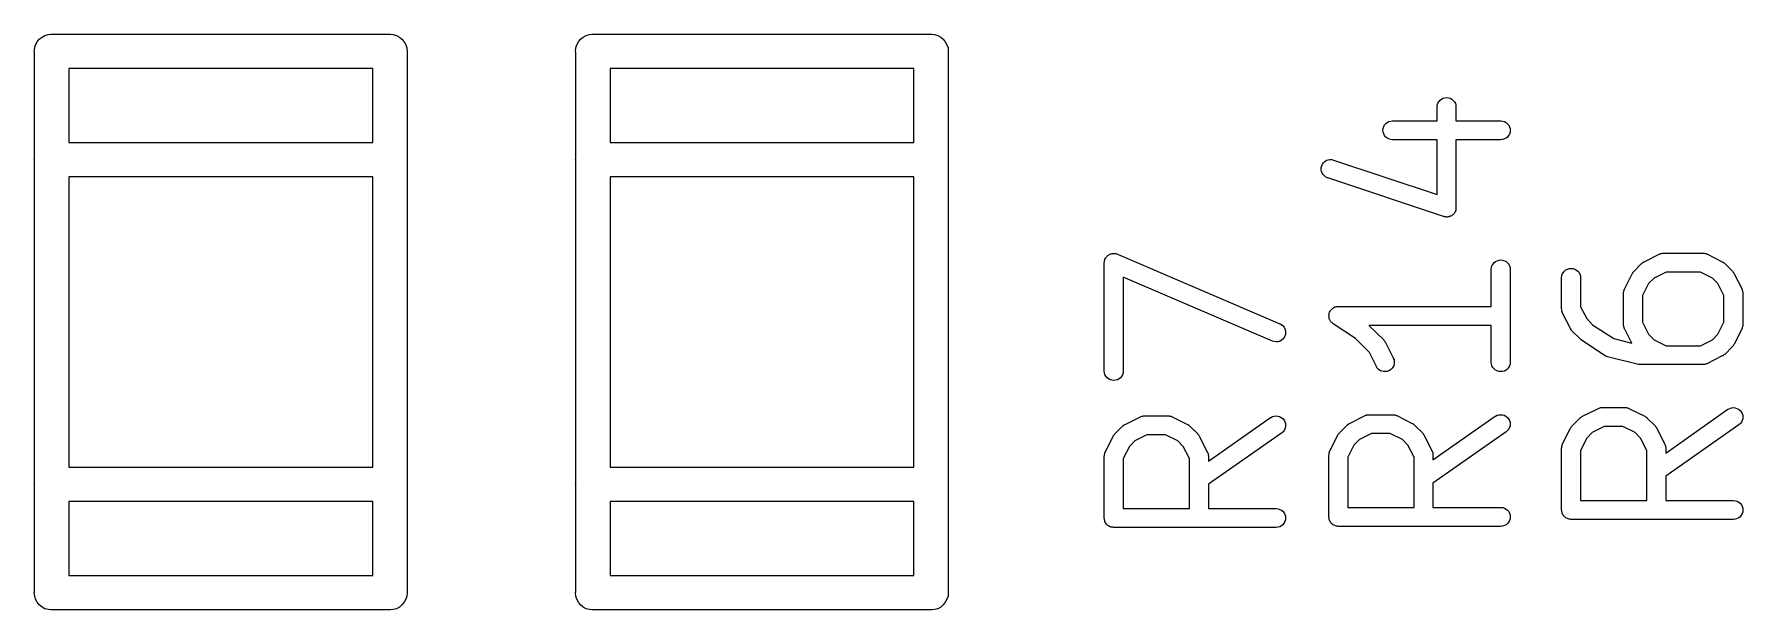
# Model space of a CAD drawing. Extents: x 122.2 to 176.2, y -122.3 to -87.7.
# Drawn here: x 168.88 to 175.2, y -112.69 to -110.56 of the extents above; entities that cross this region are included whole.
import ezdxf

# ---------------------------------------------------------------- set-up
doc = ezdxf.new("R2010")
doc.units = 0
doc.layers.add('BLACK', color=7, linetype='CONTINUOUS')

msp = doc.modelspace()

# ---------------------------------------------------------------- linework, layer by layer
at = {"layer": 'BLACK', "linetype": 'CONTINUOUS'}
for p, q in [((168.882, -110.629), (168.884, -110.616)), ((168.884, -110.616), (168.887, -110.604)), ((168.887, -110.604), (168.893, -110.593)), ((168.893, -110.593), (168.901, -110.583)), ((168.901, -110.583), (168.911, -110.576)), ((168.911, -110.576), (168.922, -110.57)), ((168.922, -110.57), (168.934, -110.566)), ((168.934, -110.566), (168.943, -110.565)), ((168.943, -110.565), (168.946, -110.565)), ((168.946, -110.565), (168.949, -110.565)), ((168.949, -110.565), (170.193, -110.565)), ((170.193, -110.565), (170.196, -110.565)), ((170.196, -110.565), (170.199, -110.565)), ((170.199, -110.565), (170.209, -110.566)), ((170.209, -110.566), (170.221, -110.57)), ((170.221, -110.57), (170.232, -110.576)), ((170.232, -110.576), (170.241, -110.583)), ((170.241, -110.583), (170.249, -110.593)), ((170.249, -110.593), (170.255, -110.604)), ((170.255, -110.604), (170.259, -110.616)), ((170.259, -110.616), (170.26, -110.629)), ((170.882, -110.629), (170.884, -110.616)), ((170.884, -110.616), (170.887, -110.604)), ((170.887, -110.604), (170.893, -110.593)), ((170.893, -110.593), (170.901, -110.583)), ((170.901, -110.583), (170.911, -110.576)), ((170.911, -110.576), (170.922, -110.57)), ((170.922, -110.57), (170.934, -110.566)), ((170.934, -110.566), (170.943, -110.565)), ((170.943, -110.565), (170.946, -110.565)), ((170.946, -110.565), (170.949, -110.565)), ((170.949, -110.565), (172.193, -110.565)), ((172.193, -110.565), (172.196, -110.565)), ((172.196, -110.565), (172.199, -110.565)), ((172.199, -110.565), (172.209, -110.566)), ((172.209, -110.566), (172.221, -110.57)), ((172.221, -110.57), (172.232, -110.576)), ((172.232, -110.576), (172.241, -110.583)), ((172.241, -110.583), (172.249, -110.593)), ((172.249, -110.593), (172.255, -110.604)), ((172.255, -110.604), (172.259, -110.616)), ((172.259, -110.616), (172.26, -110.629)), ((168.883, -110.632), (168.882, -110.629)), ((168.883, -111.025), (168.883, -110.632)), ((170.26, -110.629), (170.26, -110.632)), ((170.26, -110.632), (170.26, -111.025)), ((170.883, -110.632), (170.882, -110.629)), ((170.883, -111.025), (170.883, -110.632)), ((172.26, -110.629), (172.26, -110.632)), ((172.26, -110.632), (172.26, -111.025)), ((169.01, -110.692), (169.01, -110.965)), ((170.133, -110.692), (169.01, -110.692)), ((170.133, -110.965), (170.133, -110.692)), ((171.01, -110.692), (171.01, -110.965)), ((172.133, -110.692), (171.01, -110.692)), ((172.133, -110.965), (172.133, -110.692)), ((174.073, -110.815), (174.077, -110.809)), ((174.077, -110.809), (174.082, -110.805)), ((174.082, -110.805), (174.088, -110.802)), ((174.088, -110.802), (174.095, -110.8)), ((174.095, -110.8), (174.102, -110.799)), ((174.102, -110.799), (174.108, -110.8)), ((174.108, -110.8), (174.115, -110.802)), ((174.115, -110.802), (174.121, -110.805)), ((174.121, -110.805), (174.126, -110.81)), ((174.126, -110.81), (174.131, -110.815)), ((174.066, -110.834), (174.067, -110.827)), ((174.066, -110.885), (174.066, -110.834)), ((174.066, -110.834), (174.066, -110.834)), ((174.067, -110.827), (174.069, -110.82)), ((174.069, -110.82), (174.073, -110.815)), ((174.131, -110.815), (174.134, -110.821)), ((174.134, -110.821), (174.136, -110.827)), ((174.136, -110.827), (174.136, -110.834)), ((174.136, -110.834), (174.136, -110.885)), ((173.866, -110.92), (173.867, -110.913)), ((173.867, -110.927), (173.866, -110.92)), ((173.867, -110.913), (173.869, -110.906)), ((173.869, -110.933), (173.867, -110.927)), ((173.869, -110.906), (173.872, -110.9)), ((173.872, -110.939), (173.869, -110.933)), ((173.872, -110.9), (173.877, -110.895)), ((173.877, -110.895), (173.882, -110.891)), ((173.882, -110.891), (173.888, -110.888)), ((173.888, -110.888), (173.895, -110.886)), ((173.895, -110.886), (173.901, -110.885)), ((173.901, -110.885), (174.066, -110.885)), ((174.136, -110.885), (174.301, -110.885)), ((174.301, -110.885), (174.302, -110.885)), ((174.302, -110.885), (174.309, -110.886)), ((174.309, -110.886), (174.315, -110.888)), ((174.315, -110.888), (174.321, -110.891)), ((174.321, -110.891), (174.326, -110.896)), ((174.326, -110.896), (174.331, -110.901)), ((174.334, -110.934), (174.33, -110.94)), ((174.331, -110.901), (174.334, -110.907)), ((174.334, -110.907), (174.336, -110.913)), ((174.336, -110.927), (174.334, -110.934)), ((174.336, -110.913), (174.336, -110.92)), ((174.336, -110.92), (174.336, -110.927)), ((169.01, -110.965), (170.133, -110.965)), ((171.01, -110.965), (172.133, -110.965)), ((173.876, -110.944), (173.872, -110.939)), ((173.882, -110.949), (173.876, -110.944)), ((173.888, -110.952), (173.882, -110.949)), ((173.894, -110.954), (173.888, -110.952)), ((173.901, -110.955), (173.894, -110.954)), ((174.066, -110.955), (173.901, -110.955)), ((173.901, -110.955), (173.901, -110.955)), ((174.066, -111.157), (174.066, -110.955)), ((174.301, -110.955), (174.136, -110.955)), ((174.136, -110.955), (174.136, -111.206)), ((174.308, -110.954), (174.301, -110.955)), ((174.315, -110.952), (174.308, -110.954)), ((174.321, -110.949), (174.315, -110.952)), ((174.326, -110.945), (174.321, -110.949)), ((174.33, -110.94), (174.326, -110.945)), ((168.882, -111.029), (168.883, -111.025)), ((168.883, -111.032), (168.882, -111.029)), ((168.883, -112.225), (168.883, -111.032)), ((170.26, -111.025), (170.26, -111.029)), ((170.26, -111.029), (170.26, -111.032)), ((170.26, -111.032), (170.26, -112.225)), ((170.882, -111.029), (170.883, -111.025)), ((170.883, -111.032), (170.882, -111.029)), ((170.883, -112.225), (170.883, -111.032)), ((172.26, -111.025), (172.26, -111.029)), ((172.26, -111.029), (172.26, -111.032)), ((172.26, -111.032), (172.26, -112.225)), ((173.638, -111.058), (173.64, -111.052)), ((173.638, -111.065), (173.638, -111.058)), ((173.64, -111.052), (173.643, -111.045)), ((173.643, -111.045), (173.647, -111.04)), ((173.647, -111.04), (173.652, -111.035)), ((173.652, -111.035), (173.657, -111.031)), ((173.657, -111.031), (173.664, -111.029)), ((173.664, -111.029), (173.67, -111.028)), ((173.67, -111.028), (173.677, -111.028)), ((173.677, -111.028), (173.684, -111.03)), ((173.684, -111.03), (174.066, -111.157)), ((169.01, -111.092), (169.01, -112.165)), ((170.133, -111.092), (169.01, -111.092)), ((170.133, -112.165), (170.133, -111.092)), ((171.01, -111.092), (171.01, -112.165)), ((172.133, -111.092), (171.01, -111.092)), ((172.133, -112.165), (172.133, -111.092)), ((173.639, -111.072), (173.638, -111.065)), ((173.641, -111.078), (173.639, -111.072)), ((173.645, -111.084), (173.641, -111.078)), ((173.65, -111.089), (173.645, -111.084)), ((173.655, -111.093), (173.65, -111.089)), ((173.661, -111.096), (173.655, -111.093)), ((173.662, -111.096), (173.661, -111.096)), ((174.09, -111.239), (173.662, -111.096)), ((174.092, -111.239), (174.09, -111.239)), ((174.094, -111.24), (174.092, -111.239)), ((174.096, -111.24), (174.094, -111.24)), ((174.097, -111.24), (174.096, -111.24)), ((174.099, -111.24), (174.097, -111.24)), ((174.101, -111.241), (174.099, -111.24)), ((174.103, -111.241), (174.101, -111.241)), ((174.104, -111.241), (174.103, -111.241)), ((174.106, -111.24), (174.104, -111.241)), ((174.108, -111.24), (174.106, -111.24)), ((174.109, -111.24), (174.108, -111.24)), ((174.111, -111.239), (174.109, -111.24)), ((174.113, -111.239), (174.111, -111.239)), ((174.115, -111.238), (174.113, -111.239)), ((174.116, -111.238), (174.115, -111.238)), ((174.117, -111.237), (174.116, -111.238)), ((174.119, -111.236), (174.117, -111.237)), ((174.121, -111.235), (174.119, -111.236)), ((174.122, -111.234), (174.121, -111.235)), ((174.123, -111.233), (174.122, -111.234)), ((174.124, -111.232), (174.123, -111.233)), ((174.126, -111.231), (174.124, -111.232)), ((174.127, -111.23), (174.126, -111.231)), ((174.128, -111.229), (174.127, -111.23)), ((174.129, -111.227), (174.128, -111.229)), ((174.13, -111.225), (174.129, -111.227)), ((174.131, -111.224), (174.13, -111.225)), ((174.132, -111.223), (174.131, -111.224)), ((174.133, -111.221), (174.132, -111.223)), ((174.134, -111.22), (174.133, -111.221)), ((174.135, -111.217), (174.134, -111.218)), ((174.134, -111.218), (174.134, -111.22)), ((174.136, -111.213), (174.135, -111.215)), ((174.135, -111.215), (174.135, -111.217)), ((174.136, -111.206), (174.136, -111.206)), ((174.136, -111.206), (174.136, -111.208)), ((174.136, -111.208), (174.136, -111.21)), ((174.136, -111.21), (174.136, -111.212)), ((174.136, -111.212), (174.136, -111.213)), ((172.855, -111.379), (172.858, -111.378)), ((172.858, -111.378), (172.859, -111.377)), ((172.858, -111.378), (172.858, -111.378)), ((172.859, -111.377), (172.862, -111.377)), ((172.862, -111.377), (172.865, -111.376)), ((172.865, -111.376), (172.868, -111.375)), ((172.865, -111.376), (172.865, -111.376)), ((172.865, -111.376), (172.865, -111.376)), ((172.868, -111.375), (172.872, -111.375)), ((172.872, -111.375), (172.872, -111.375)), ((172.872, -111.375), (172.875, -111.375)), ((172.872, -111.375), (172.872, -111.375)), ((172.875, -111.375), (172.878, -111.376)), ((172.878, -111.376), (172.879, -111.376)), ((172.879, -111.376), (172.879, -111.376)), ((172.879, -111.376), (172.882, -111.377)), ((172.882, -111.377), (172.885, -111.378)), ((172.885, -111.378), (172.885, -111.378)), ((172.885, -111.378), (172.885, -111.378)), ((172.885, -111.378), (173.485, -111.635)), ((174.831, -111.406), (174.889, -111.377)), ((174.889, -111.377), (174.889, -111.377)), ((174.889, -111.377), (174.89, -111.377)), ((174.89, -111.377), (174.891, -111.376)), ((174.891, -111.376), (174.893, -111.376)), ((174.893, -111.376), (174.895, -111.375)), ((174.895, -111.375), (174.897, -111.375)), ((174.897, -111.375), (174.897, -111.374)), ((174.897, -111.374), (174.9, -111.374)), ((174.9, -111.374), (174.902, -111.374)), ((174.902, -111.374), (174.903, -111.374)), ((174.903, -111.374), (174.904, -111.374)), ((174.904, -111.374), (175.047, -111.374)), ((175.047, -111.374), (175.048, -111.374)), ((175.048, -111.374), (175.049, -111.374)), ((175.049, -111.374), (175.05, -111.374)), ((175.05, -111.374), (175.052, -111.374)), ((175.052, -111.374), (175.054, -111.374)), ((175.054, -111.374), (175.055, -111.375)), ((175.055, -111.375), (175.056, -111.375)), ((175.056, -111.375), (175.059, -111.376)), ((175.059, -111.376), (175.061, -111.376)), ((175.061, -111.376), (175.062, -111.377)), ((175.062, -111.377), (175.063, -111.377)), ((175.063, -111.377), (175.12, -111.406)), ((172.836, -111.409), (172.837, -111.406)), ((172.836, -111.41), (172.836, -111.409)), ((172.836, -111.409), (172.836, -111.409)), ((172.836, -111.81), (172.836, -111.41)), ((172.836, -111.41), (172.836, -111.41)), ((172.837, -111.402), (172.838, -111.399)), ((172.837, -111.403), (172.837, -111.402)), ((172.837, -111.406), (172.837, -111.403)), ((172.837, -111.403), (172.837, -111.403)), ((172.838, -111.399), (172.839, -111.396)), ((172.839, -111.396), (172.841, -111.393)), ((172.839, -111.396), (172.839, -111.396)), ((172.839, -111.396), (172.839, -111.396)), ((172.841, -111.393), (172.843, -111.39)), ((172.843, -111.39), (172.845, -111.388)), ((172.843, -111.39), (172.843, -111.39)), ((172.843, -111.39), (172.843, -111.39)), ((172.845, -111.388), (172.847, -111.385)), ((172.847, -111.385), (172.85, -111.383)), ((172.847, -111.385), (172.847, -111.385)), ((172.847, -111.385), (172.847, -111.385)), ((172.85, -111.383), (172.852, -111.381)), ((172.852, -111.381), (172.855, -111.379)), ((172.852, -111.381), (172.852, -111.381)), ((172.852, -111.381), (172.852, -111.381)), ((174.266, -111.434), (174.267, -111.427)), ((174.266, -111.571), (174.266, -111.434)), ((174.266, -111.434), (174.266, -111.434)), ((174.267, -111.427), (174.269, -111.42)), ((174.269, -111.42), (174.273, -111.415)), ((174.273, -111.415), (174.277, -111.409)), ((174.277, -111.409), (174.282, -111.405)), ((174.282, -111.405), (174.288, -111.402)), ((174.288, -111.402), (174.295, -111.4)), ((174.295, -111.4), (174.302, -111.399)), ((174.302, -111.399), (174.308, -111.4)), ((174.308, -111.4), (174.315, -111.402)), ((174.315, -111.402), (174.321, -111.405)), ((174.321, -111.405), (174.326, -111.41)), ((174.326, -111.41), (174.331, -111.415)), ((174.331, -111.415), (174.334, -111.421)), ((174.334, -111.421), (174.336, -111.427)), ((174.336, -111.427), (174.336, -111.434)), ((174.336, -111.434), (174.336, -111.777)), ((174.533, -111.446), (174.537, -111.441)), ((174.537, -111.441), (174.542, -111.436)), ((174.542, -111.436), (174.548, -111.433)), ((174.548, -111.433), (174.555, -111.431)), ((174.555, -111.431), (174.562, -111.431)), ((174.562, -111.431), (174.568, -111.431)), ((174.568, -111.431), (174.575, -111.433)), ((174.575, -111.433), (174.581, -111.437)), ((174.581, -111.437), (174.586, -111.441)), ((174.586, -111.441), (174.591, -111.446)), ((174.791, -111.444), (174.793, -111.442)), ((174.793, -111.442), (174.794, -111.441)), ((174.794, -111.441), (174.822, -111.412)), ((174.822, -111.412), (174.823, -111.412)), ((174.823, -111.412), (174.824, -111.411)), ((174.824, -111.411), (174.826, -111.409)), ((174.826, -111.409), (174.827, -111.409)), ((174.827, -111.409), (174.828, -111.408)), ((174.828, -111.408), (174.83, -111.407)), ((174.83, -111.407), (174.831, -111.406)), ((175.12, -111.406), (175.12, -111.406)), ((175.12, -111.406), (175.122, -111.407)), ((175.122, -111.407), (175.124, -111.408)), ((175.124, -111.408), (175.125, -111.409)), ((175.125, -111.409), (175.126, -111.41)), ((175.126, -111.41), (175.128, -111.411)), ((175.128, -111.411), (175.129, -111.412)), ((175.129, -111.412), (175.158, -111.441)), ((175.158, -111.441), (175.158, -111.441)), ((175.158, -111.441), (175.159, -111.443)), ((173.458, -111.699), (172.906, -111.463)), ((172.906, -111.463), (172.906, -111.81)), ((174.526, -111.465), (174.527, -111.458)), ((174.526, -111.466), (174.526, -111.465)), ((174.526, -111.58), (174.526, -111.466)), ((174.527, -111.458), (174.529, -111.452)), ((174.529, -111.452), (174.533, -111.446)), ((174.591, -111.446), (174.594, -111.452)), ((174.594, -111.452), (174.596, -111.459)), ((174.596, -111.459), (174.596, -111.466)), ((174.596, -111.466), (174.596, -111.572)), ((174.759, -111.507), (174.787, -111.45)), ((174.787, -111.45), (174.789, -111.448)), ((174.787, -111.45), (174.787, -111.45)), ((174.789, -111.446), (174.79, -111.445)), ((174.789, -111.448), (174.789, -111.446)), ((174.79, -111.445), (174.791, -111.444)), ((174.847, -111.486), (174.825, -111.531)), ((174.868, -111.466), (174.847, -111.486)), ((174.913, -111.444), (174.868, -111.466)), ((175.039, -111.444), (174.913, -111.444)), ((175.084, -111.466), (175.039, -111.444)), ((175.104, -111.486), (175.084, -111.466)), ((175.126, -111.531), (175.104, -111.486)), ((175.159, -111.443), (175.161, -111.444)), ((175.161, -111.444), (175.161, -111.446)), ((175.161, -111.446), (175.162, -111.447)), ((175.162, -111.447), (175.163, -111.448)), ((175.163, -111.448), (175.164, -111.45)), ((175.164, -111.45), (175.193, -111.507)), ((174.755, -111.518), (174.756, -111.516)), ((174.755, -111.52), (174.755, -111.518)), ((174.755, -111.521), (174.755, -111.52)), ((174.755, -111.522), (174.755, -111.521)), ((174.755, -111.523), (174.755, -111.522)), ((174.755, -111.637), (174.755, -111.523)), ((174.756, -111.514), (174.757, -111.511)), ((174.756, -111.515), (174.756, -111.514)), ((174.756, -111.516), (174.756, -111.515)), ((174.757, -111.511), (174.758, -111.509)), ((174.758, -111.508), (174.759, -111.507)), ((174.758, -111.509), (174.758, -111.508)), ((174.825, -111.531), (174.825, -111.629)), ((175.126, -111.629), (175.126, -111.531)), ((175.193, -111.507), (175.193, -111.508)), ((175.193, -111.508), (175.193, -111.509)), ((175.193, -111.509), (175.194, -111.51)), ((175.194, -111.51), (175.194, -111.512)), ((175.194, -111.512), (175.195, -111.514)), ((175.195, -111.514), (175.195, -111.515)), ((175.195, -111.515), (175.196, -111.516)), ((175.196, -111.516), (175.196, -111.518)), ((175.196, -111.518), (175.196, -111.521)), ((175.196, -111.521), (175.196, -111.522)), ((175.196, -111.522), (175.196, -111.523)), ((175.196, -111.523), (175.196, -111.637)), ((173.666, -111.605), (173.667, -111.602)), ((173.667, -111.608), (173.666, -111.605)), ((173.666, -111.605), (173.666, -111.605)), ((173.666, -111.605), (173.666, -111.605)), ((173.667, -111.599), (173.668, -111.595)), ((173.667, -111.602), (173.667, -111.599)), ((173.667, -111.599), (173.667, -111.599)), ((173.667, -111.599), (173.667, -111.599)), ((173.667, -111.612), (173.667, -111.608)), ((173.668, -111.615), (173.667, -111.612)), ((173.667, -111.612), (173.667, -111.612)), ((173.667, -111.612), (173.667, -111.612)), ((173.668, -111.595), (173.669, -111.592)), ((173.669, -111.619), (173.668, -111.615)), ((173.669, -111.592), (173.671, -111.589)), ((173.669, -111.592), (173.669, -111.592)), ((173.669, -111.592), (173.669, -111.592)), ((173.67, -111.621), (173.669, -111.619)), ((173.669, -111.619), (173.669, -111.619)), ((173.669, -111.619), (173.669, -111.619)), ((173.672, -111.625), (173.67, -111.621)), ((173.671, -111.589), (173.672, -111.586)), ((173.672, -111.586), (173.675, -111.583)), ((173.672, -111.586), (173.672, -111.586)), ((173.672, -111.586), (173.672, -111.586)), ((173.674, -111.628), (173.672, -111.625)), ((173.672, -111.625), (173.672, -111.625)), ((173.672, -111.625), (173.672, -111.625)), ((173.676, -111.63), (173.674, -111.628)), ((173.675, -111.583), (173.677, -111.581)), ((173.679, -111.632), (173.676, -111.63)), ((173.676, -111.63), (173.676, -111.63)), ((173.676, -111.63), (173.676, -111.63)), ((173.677, -111.581), (173.68, -111.579)), ((173.677, -111.581), (173.677, -111.581)), ((173.677, -111.581), (173.677, -111.581)), ((173.68, -111.579), (173.682, -111.577)), ((173.682, -111.577), (173.685, -111.575)), ((173.682, -111.577), (173.682, -111.577)), ((173.682, -111.577), (173.682, -111.577)), ((173.685, -111.575), (173.688, -111.573)), ((173.688, -111.573), (173.692, -111.572)), ((173.688, -111.573), (173.688, -111.573)), ((173.688, -111.573), (173.688, -111.573)), ((173.692, -111.572), (173.695, -111.571)), ((173.695, -111.571), (173.695, -111.571)), ((173.695, -111.571), (173.695, -111.571)), ((173.695, -111.571), (173.698, -111.571)), ((173.698, -111.571), (173.701, -111.571)), ((173.701, -111.571), (174.266, -111.571)), ((174.527, -111.581), (174.526, -111.58)), ((174.526, -111.582), (174.527, -111.581)), ((174.527, -111.584), (174.526, -111.582)), ((174.527, -111.587), (174.527, -111.584)), ((174.527, -111.588), (174.527, -111.587)), ((174.528, -111.589), (174.527, -111.588)), ((174.528, -111.591), (174.528, -111.589)), ((174.529, -111.593), (174.528, -111.591)), ((174.53, -111.594), (174.529, -111.593)), ((174.53, -111.595), (174.53, -111.594)), ((174.53, -111.596), (174.53, -111.595)), ((174.559, -111.653), (174.53, -111.596)), ((174.596, -111.572), (174.619, -111.616)), ((174.619, -111.616), (174.641, -111.639)), ((174.825, -111.629), (174.847, -111.674)), ((175.104, -111.674), (175.126, -111.629)), ((173.485, -111.635), (173.486, -111.635)), ((173.486, -111.635), (173.492, -111.639)), ((173.496, -111.692), (173.49, -111.697)), ((173.492, -111.639), (173.497, -111.643)), ((173.5, -111.687), (173.496, -111.692)), ((173.497, -111.643), (173.501, -111.648)), ((173.504, -111.681), (173.5, -111.687)), ((173.501, -111.648), (173.504, -111.654)), ((173.504, -111.654), (173.506, -111.661)), ((173.506, -111.675), (173.504, -111.681)), ((173.506, -111.661), (173.506, -111.668)), ((173.506, -111.668), (173.506, -111.675)), ((173.682, -111.635), (173.679, -111.632)), ((173.765, -111.69), (173.682, -111.635)), ((173.682, -111.635), (173.682, -111.635)), ((173.816, -111.741), (173.765, -111.69)), ((174.266, -111.641), (173.814, -111.641)), ((173.814, -111.641), (173.869, -111.695)), ((174.266, -111.777), (174.266, -111.641)), ((174.56, -111.654), (174.559, -111.653)), ((174.561, -111.656), (174.56, -111.654)), ((174.562, -111.657), (174.561, -111.656)), ((174.562, -111.659), (174.562, -111.657)), ((174.564, -111.66), (174.562, -111.659)), ((174.565, -111.662), (174.564, -111.66)), ((174.594, -111.69), (174.565, -111.662)), ((174.565, -111.662), (174.565, -111.662)), ((174.596, -111.692), (174.594, -111.69)), ((174.599, -111.695), (174.596, -111.692)), ((174.641, -111.639), (174.719, -111.69)), ((174.719, -111.69), (174.786, -111.707)), ((174.755, -111.638), (174.755, -111.637)), ((174.755, -111.639), (174.755, -111.638)), ((174.755, -111.642), (174.755, -111.639)), ((174.756, -111.644), (174.755, -111.642)), ((174.756, -111.645), (174.756, -111.644)), ((174.756, -111.646), (174.756, -111.645)), ((174.757, -111.648), (174.756, -111.646)), ((174.758, -111.65), (174.757, -111.648)), ((174.758, -111.651), (174.758, -111.65)), ((174.758, -111.652), (174.758, -111.651)), ((174.759, -111.653), (174.758, -111.652)), ((174.786, -111.707), (174.759, -111.653)), ((174.847, -111.674), (174.868, -111.694)), ((174.868, -111.694), (174.913, -111.716)), ((175.039, -111.716), (175.084, -111.694)), ((175.084, -111.694), (175.104, -111.674)), ((175.193, -111.653), (175.164, -111.71)), ((175.194, -111.651), (175.193, -111.652)), ((175.193, -111.652), (175.193, -111.653)), ((175.195, -111.646), (175.194, -111.649)), ((175.194, -111.649), (175.194, -111.651)), ((175.196, -111.644), (175.195, -111.645)), ((175.195, -111.645), (175.195, -111.646)), ((175.196, -111.637), (175.196, -111.638)), ((175.196, -111.638), (175.196, -111.639)), ((175.196, -111.639), (175.196, -111.64)), ((175.196, -111.64), (175.196, -111.642)), ((175.196, -111.642), (175.196, -111.644)), ((173.464, -111.701), (173.458, -111.699)), ((173.471, -111.702), (173.464, -111.701)), ((173.478, -111.702), (173.471, -111.702)), ((173.484, -111.7), (173.478, -111.702)), ((173.49, -111.697), (173.484, -111.7)), ((173.842, -111.793), (173.816, -111.741)), ((173.869, -111.695), (173.869, -111.696)), ((173.869, -111.696), (173.871, -111.697)), ((173.871, -111.697), (173.872, -111.699)), ((173.872, -111.699), (173.873, -111.7)), ((173.873, -111.7), (173.874, -111.701)), ((173.874, -111.701), (173.875, -111.703)), ((173.875, -111.703), (173.876, -111.704)), ((173.876, -111.704), (173.904, -111.761)), ((174.685, -111.752), (174.599, -111.695)), ((174.599, -111.695), (174.599, -111.695)), ((174.687, -111.753), (174.685, -111.752)), ((174.689, -111.754), (174.687, -111.753)), ((174.69, -111.755), (174.689, -111.754)), ((174.691, -111.755), (174.69, -111.755)), ((174.693, -111.756), (174.691, -111.755)), ((174.695, -111.757), (174.693, -111.756)), ((174.696, -111.757), (174.695, -111.757)), ((174.81, -111.785), (174.696, -111.757)), ((174.913, -111.716), (175.039, -111.716)), ((175.12, -111.754), (175.063, -111.783)), ((175.122, -111.753), (175.12, -111.754)), ((175.123, -111.752), (175.122, -111.753)), ((175.124, -111.751), (175.123, -111.752)), ((175.126, -111.751), (175.124, -111.751)), ((175.127, -111.749), (175.126, -111.751)), ((175.129, -111.748), (175.127, -111.749)), ((175.158, -111.719), (175.129, -111.748)), ((175.129, -111.748), (175.129, -111.748)), ((175.159, -111.718), (175.158, -111.719)), ((175.16, -111.716), (175.159, -111.718)), ((175.161, -111.715), (175.16, -111.716)), ((175.162, -111.714), (175.161, -111.715)), ((175.163, -111.712), (175.162, -111.714)), ((175.164, -111.71), (175.163, -111.712)), ((175.164, -111.71), (175.164, -111.71)), ((172.837, -111.817), (172.836, -111.81)), ((172.839, -111.823), (172.837, -111.817)), ((172.906, -111.817), (172.904, -111.824)), ((172.906, -111.81), (172.906, -111.81)), ((172.906, -111.81), (172.906, -111.817)), ((173.845, -111.799), (173.842, -111.793)), ((173.85, -111.804), (173.845, -111.799)), ((173.855, -111.808), (173.85, -111.804)), ((173.862, -111.81), (173.855, -111.808)), ((173.868, -111.812), (173.862, -111.81)), ((173.875, -111.812), (173.868, -111.812)), ((173.882, -111.811), (173.875, -111.812)), ((173.888, -111.809), (173.882, -111.811)), ((173.894, -111.805), (173.888, -111.809)), ((173.899, -111.8), (173.894, -111.805)), ((173.903, -111.795), (173.899, -111.8)), ((173.906, -111.789), (173.903, -111.795)), ((173.904, -111.761), (173.904, -111.762)), ((173.904, -111.762), (173.907, -111.768)), ((173.908, -111.782), (173.906, -111.789)), ((173.907, -111.768), (173.908, -111.775)), ((173.908, -111.775), (173.908, -111.782)), ((174.267, -111.784), (174.266, -111.777)), ((174.269, -111.79), (174.267, -111.784)), ((174.272, -111.797), (174.269, -111.79)), ((174.277, -111.802), (174.272, -111.797)), ((174.282, -111.806), (174.277, -111.802)), ((174.288, -111.809), (174.282, -111.806)), ((174.294, -111.811), (174.288, -111.809)), ((174.301, -111.812), (174.294, -111.811)), ((174.308, -111.812), (174.301, -111.812)), ((174.315, -111.81), (174.308, -111.812)), ((174.321, -111.806), (174.315, -111.81)), ((174.326, -111.802), (174.321, -111.806)), ((174.33, -111.797), (174.326, -111.802)), ((174.334, -111.791), (174.33, -111.797)), ((174.336, -111.784), (174.334, -111.791)), ((174.336, -111.777), (174.336, -111.778)), ((174.336, -111.778), (174.336, -111.784)), ((174.811, -111.785), (174.81, -111.785)), ((174.811, -111.786), (174.811, -111.785)), ((174.814, -111.786), (174.811, -111.786)), ((174.817, -111.786), (174.814, -111.786)), ((174.818, -111.786), (174.817, -111.786)), ((174.817, -111.786), (174.817, -111.786)), ((174.819, -111.786), (174.818, -111.786)), ((175.047, -111.786), (174.819, -111.786)), ((175.048, -111.786), (175.047, -111.786)), ((175.049, -111.786), (175.048, -111.786)), ((175.052, -111.786), (175.049, -111.786)), ((175.054, -111.786), (175.052, -111.786)), ((175.055, -111.785), (175.054, -111.786)), ((175.056, -111.785), (175.055, -111.785)), ((175.058, -111.784), (175.056, -111.785)), ((175.06, -111.784), (175.058, -111.784)), ((175.061, -111.783), (175.06, -111.784)), ((175.062, -111.783), (175.061, -111.783)), ((175.063, -111.783), (175.062, -111.783)), ((172.842, -111.829), (172.839, -111.823)), ((172.847, -111.835), (172.842, -111.829)), ((172.852, -111.839), (172.847, -111.835)), ((172.858, -111.842), (172.852, -111.839)), ((172.864, -111.844), (172.858, -111.842)), ((172.871, -111.845), (172.864, -111.844)), ((172.878, -111.844), (172.871, -111.845)), ((172.885, -111.842), (172.878, -111.844)), ((172.891, -111.839), (172.885, -111.842)), ((172.896, -111.835), (172.891, -111.839)), ((172.9, -111.83), (172.896, -111.835)), ((172.904, -111.824), (172.9, -111.83)), ((174.662, -111.948), (174.665, -111.947)), ((174.665, -111.947), (174.667, -111.946)), ((174.667, -111.946), (174.668, -111.946)), ((174.668, -111.946), (174.669, -111.946)), ((174.669, -111.946), (174.671, -111.945)), ((174.671, -111.945), (174.674, -111.945)), ((174.674, -111.945), (174.675, -111.945)), ((174.675, -111.945), (174.676, -111.945)), ((174.676, -111.945), (174.761, -111.945)), ((174.761, -111.945), (174.762, -111.945)), ((174.762, -111.945), (174.763, -111.945)), ((174.763, -111.945), (174.764, -111.945)), ((174.764, -111.945), (174.766, -111.945)), ((174.766, -111.945), (174.769, -111.946)), ((174.769, -111.946), (174.77, -111.946)), ((174.77, -111.946), (174.771, -111.946)), ((174.771, -111.946), (174.773, -111.947)), ((174.773, -111.947), (174.775, -111.948)), ((175.148, -111.948), (175.154, -111.946)), ((175.154, -111.946), (175.161, -111.945)), ((175.161, -111.945), (175.168, -111.946)), ((175.168, -111.946), (175.174, -111.948)), ((172.907, -112.011), (172.908, -112.01)), ((172.908, -112.01), (172.91, -112.009)), ((172.91, -112.009), (172.911, -112.008)), ((172.911, -112.008), (172.913, -112.007)), ((172.913, -112.007), (172.97, -111.979)), ((172.97, -111.979), (172.971, -111.978)), ((172.971, -111.978), (172.971, -111.978)), ((172.971, -111.978), (172.972, -111.978)), ((172.972, -111.978), (172.975, -111.977)), ((172.975, -111.977), (172.977, -111.976)), ((172.977, -111.976), (172.978, -111.976)), ((172.978, -111.976), (172.979, -111.976)), ((172.979, -111.976), (172.981, -111.975)), ((172.981, -111.975), (172.984, -111.975)), ((172.984, -111.975), (172.985, -111.975)), ((172.985, -111.975), (172.986, -111.975)), ((172.986, -111.975), (173.071, -111.975)), ((173.071, -111.975), (173.072, -111.975)), ((173.072, -111.975), (173.073, -111.975)), ((173.073, -111.975), (173.074, -111.975)), ((173.074, -111.975), (173.076, -111.975)), ((173.076, -111.975), (173.079, -111.976)), ((173.079, -111.976), (173.08, -111.976)), ((173.08, -111.976), (173.081, -111.976)), ((173.081, -111.976), (173.083, -111.977)), ((173.083, -111.977), (173.085, -111.978)), ((173.085, -111.978), (173.086, -111.978)), ((173.086, -111.978), (173.087, -111.979)), ((173.087, -111.979), (173.144, -112.007)), ((173.144, -112.007), (173.145, -112.007)), ((173.145, -112.007), (173.146, -112.009)), ((173.146, -112.009), (173.148, -112.009)), ((173.148, -112.009), (173.149, -112.01)), ((173.149, -112.01), (173.15, -112.011)), ((173.221, -112.143), (173.451, -111.981)), ((173.451, -111.981), (173.452, -111.981)), ((173.452, -111.981), (173.458, -111.978)), ((173.458, -111.978), (173.464, -111.976)), ((173.464, -111.976), (173.471, -111.975)), ((173.471, -111.975), (173.478, -111.976)), ((173.478, -111.976), (173.484, -111.978)), ((173.484, -111.978), (173.49, -111.981)), ((173.49, -111.981), (173.496, -111.985)), ((173.496, -111.985), (173.5, -111.99)), ((173.5, -111.99), (173.504, -111.996)), ((173.504, -111.996), (173.506, -112.003)), ((173.506, -112.003), (173.506, -112.009)), ((173.506, -112.009), (173.506, -112.016)), ((173.705, -112.038), (173.734, -112.01)), ((173.734, -112.009), (173.736, -112.008)), ((173.734, -112.01), (173.734, -112.009)), ((173.736, -112.008), (173.737, -112.007)), ((173.737, -112.007), (173.738, -112.006)), ((173.738, -112.006), (173.74, -112.005)), ((173.74, -112.005), (173.741, -112.004)), ((173.741, -112.004), (173.743, -112.003)), ((173.743, -112.003), (173.8, -111.974)), ((173.8, -111.974), (173.801, -111.974)), ((173.801, -111.974), (173.802, -111.973)), ((173.801, -111.974), (173.801, -111.974)), ((173.802, -111.973), (173.805, -111.973)), ((173.805, -111.973), (173.807, -111.972)), ((173.807, -111.972), (173.808, -111.972)), ((173.808, -111.972), (173.809, -111.971)), ((173.809, -111.971), (173.811, -111.971)), ((173.811, -111.971), (173.814, -111.971)), ((173.814, -111.971), (173.815, -111.971)), ((173.815, -111.971), (173.816, -111.971)), ((173.816, -111.971), (173.901, -111.971)), ((173.901, -111.971), (173.902, -111.971)), ((173.902, -111.971), (173.903, -111.971)), ((173.903, -111.971), (173.904, -111.971)), ((173.904, -111.971), (173.906, -111.971)), ((173.906, -111.971), (173.909, -111.971)), ((173.909, -111.971), (173.91, -111.972)), ((173.91, -111.972), (173.911, -111.972)), ((173.911, -111.972), (173.913, -111.973)), ((173.913, -111.973), (173.915, -111.974)), ((173.915, -111.974), (173.916, -111.974)), ((173.916, -111.974), (173.917, -111.974)), ((173.917, -111.974), (173.974, -112.003)), ((173.974, -112.003), (173.975, -112.003)), ((173.975, -112.003), (173.976, -112.004)), ((173.976, -112.004), (173.978, -112.005)), ((173.978, -112.005), (173.979, -112.006)), ((173.979, -112.006), (173.98, -112.007)), ((173.98, -112.007), (173.982, -112.008)), ((173.982, -112.008), (173.983, -112.01)), ((173.983, -112.01), (174.012, -112.038)), ((174.051, -112.138), (174.281, -111.977)), ((174.281, -111.977), (174.282, -111.977)), ((174.282, -111.977), (174.288, -111.973)), ((174.288, -111.973), (174.294, -111.971)), ((174.294, -111.971), (174.301, -111.971)), ((174.301, -111.971), (174.308, -111.971)), ((174.308, -111.971), (174.314, -111.973)), ((174.314, -111.973), (174.32, -111.976)), ((174.32, -111.976), (174.326, -111.981)), ((174.326, -111.981), (174.33, -111.986)), ((174.33, -111.986), (174.334, -111.992)), ((174.334, -111.992), (174.336, -111.998)), ((174.336, -111.998), (174.336, -112.005)), ((174.336, -112.005), (174.336, -112.012)), ((174.565, -112.012), (174.594, -111.984)), ((174.594, -111.983), (174.596, -111.982)), ((174.594, -111.984), (174.594, -111.983)), ((174.596, -111.982), (174.597, -111.981)), ((174.597, -111.981), (174.598, -111.98)), ((174.598, -111.98), (174.6, -111.979)), ((174.6, -111.979), (174.601, -111.978)), ((174.601, -111.978), (174.603, -111.977)), ((174.603, -111.977), (174.66, -111.949)), ((174.66, -111.949), (174.661, -111.948)), ((174.661, -111.948), (174.661, -111.948)), ((174.661, -111.948), (174.662, -111.948)), ((174.775, -111.948), (174.776, -111.948)), ((174.776, -111.948), (174.777, -111.949)), ((174.777, -111.949), (174.834, -111.977)), ((174.834, -111.977), (174.835, -111.977)), ((174.835, -111.977), (174.836, -111.979)), ((174.836, -111.979), (174.838, -111.979)), ((174.838, -111.979), (174.839, -111.98)), ((174.839, -111.98), (174.84, -111.981)), ((174.84, -111.981), (174.842, -111.983)), ((174.842, -111.983), (174.843, -111.984)), ((174.843, -111.984), (174.872, -112.012)), ((174.911, -112.113), (175.141, -111.951)), ((175.181, -112.009), (174.911, -112.198)), ((175.141, -111.951), (175.142, -111.951)), ((175.142, -111.951), (175.148, -111.948)), ((175.174, -111.948), (175.18, -111.951)), ((175.18, -111.951), (175.186, -111.955)), ((175.187, -112.004), (175.181, -112.009)), ((175.186, -111.955), (175.19, -111.96)), ((175.191, -111.999), (175.187, -112.004)), ((175.19, -111.96), (175.194, -111.966)), ((175.194, -111.993), (175.191, -111.999)), ((175.194, -111.966), (175.196, -111.973)), ((175.196, -111.986), (175.194, -111.993)), ((175.196, -111.973), (175.196, -111.979)), ((175.196, -111.979), (175.196, -111.986)), ((172.84, -112.109), (172.869, -112.051)), ((172.869, -112.051), (172.87, -112.049)), ((172.869, -112.051), (172.869, -112.051)), ((172.87, -112.049), (172.871, -112.048)), ((172.871, -112.048), (172.872, -112.047)), ((172.872, -112.047), (172.873, -112.045)), ((172.873, -112.045), (172.874, -112.044)), ((172.874, -112.044), (172.875, -112.042)), ((172.875, -112.042), (172.904, -112.014)), ((172.904, -112.013), (172.906, -112.012)), ((172.904, -112.014), (172.904, -112.013)), ((172.906, -112.012), (172.907, -112.011)), ((172.949, -112.067), (172.929, -112.088)), ((172.994, -112.045), (172.949, -112.067)), ((173.063, -112.045), (172.994, -112.045)), ((173.108, -112.067), (173.063, -112.045)), ((173.128, -112.088), (173.108, -112.067)), ((173.15, -112.011), (173.152, -112.013)), ((173.152, -112.013), (173.153, -112.014)), ((173.153, -112.014), (173.182, -112.042)), ((173.182, -112.042), (173.182, -112.043)), ((173.182, -112.043), (173.183, -112.044)), ((173.183, -112.044), (173.185, -112.046)), ((173.185, -112.046), (173.186, -112.047)), ((173.186, -112.047), (173.186, -112.048)), ((173.186, -112.048), (173.187, -112.05)), ((173.187, -112.05), (173.188, -112.051)), ((173.188, -112.051), (173.217, -112.109)), ((173.491, -112.039), (173.221, -112.228)), ((173.497, -112.034), (173.491, -112.039)), ((173.501, -112.029), (173.497, -112.034)), ((173.504, -112.023), (173.501, -112.029)), ((173.506, -112.016), (173.504, -112.023)), ((173.67, -112.104), (173.699, -112.047)), ((173.699, -112.047), (173.7, -112.045)), ((173.699, -112.047), (173.699, -112.047)), ((173.7, -112.045), (173.701, -112.043)), ((173.701, -112.043), (173.702, -112.042)), ((173.702, -112.042), (173.703, -112.041)), ((173.703, -112.041), (173.704, -112.04)), ((173.704, -112.04), (173.705, -112.038)), ((173.779, -112.063), (173.759, -112.084)), ((173.824, -112.041), (173.779, -112.063)), ((173.893, -112.041), (173.824, -112.041)), ((173.938, -112.063), (173.893, -112.041)), ((173.958, -112.084), (173.938, -112.063)), ((174.012, -112.038), (174.012, -112.038)), ((174.012, -112.038), (174.013, -112.04)), ((174.013, -112.04), (174.015, -112.041)), ((174.015, -112.041), (174.016, -112.043)), ((174.016, -112.043), (174.016, -112.044)), ((174.016, -112.044), (174.017, -112.046)), ((174.017, -112.046), (174.018, -112.047)), ((174.018, -112.047), (174.047, -112.104)), ((174.321, -112.034), (174.051, -112.224)), ((174.327, -112.03), (174.321, -112.034)), ((174.331, -112.025), (174.327, -112.03)), ((174.334, -112.018), (174.331, -112.025)), ((174.336, -112.012), (174.334, -112.018)), ((174.53, -112.079), (174.559, -112.021)), ((174.559, -112.021), (174.56, -112.019)), ((174.559, -112.021), (174.559, -112.021)), ((174.56, -112.019), (174.561, -112.018)), ((174.561, -112.018), (174.562, -112.017)), ((174.562, -112.017), (174.563, -112.015)), ((174.563, -112.015), (174.564, -112.014)), ((174.564, -112.014), (174.565, -112.012)), ((174.619, -112.058), (174.596, -112.103)), ((174.639, -112.037), (174.619, -112.058)), ((174.684, -112.015), (174.639, -112.037)), ((174.753, -112.015), (174.684, -112.015)), ((174.798, -112.037), (174.753, -112.015)), ((174.818, -112.058), (174.798, -112.037)), ((174.841, -112.103), (174.818, -112.058)), ((174.872, -112.012), (174.872, -112.013)), ((174.872, -112.013), (174.873, -112.014)), ((174.873, -112.014), (174.875, -112.016)), ((174.875, -112.016), (174.876, -112.017)), ((174.876, -112.017), (174.876, -112.018)), ((174.876, -112.018), (174.877, -112.02)), ((174.877, -112.02), (174.878, -112.021)), ((174.878, -112.021), (174.907, -112.079)), ((172.836, -112.124), (172.837, -112.123)), ((172.836, -112.353), (172.836, -112.124)), ((172.836, -112.124), (172.836, -112.124)), ((172.837, -112.117), (172.838, -112.116)), ((172.837, -112.119), (172.837, -112.117)), ((172.837, -112.122), (172.837, -112.119)), ((172.837, -112.123), (172.837, -112.122)), ((172.838, -112.115), (172.839, -112.113)), ((172.838, -112.116), (172.838, -112.115)), ((172.839, -112.113), (172.839, -112.11)), ((172.839, -112.11), (172.84, -112.11)), ((172.84, -112.11), (172.84, -112.109)), ((172.929, -112.088), (172.906, -112.133)), ((172.906, -112.133), (172.906, -112.318)), ((173.151, -112.133), (173.128, -112.088)), ((173.151, -112.318), (173.151, -112.133)), ((173.217, -112.109), (173.217, -112.109)), ((173.217, -112.109), (173.218, -112.11)), ((173.218, -112.11), (173.218, -112.111)), ((173.218, -112.111), (173.219, -112.113)), ((173.219, -112.113), (173.22, -112.115)), ((173.22, -112.115), (173.22, -112.117)), ((173.22, -112.117), (173.22, -112.117)), ((173.22, -112.117), (173.22, -112.12)), ((173.22, -112.12), (173.221, -112.122)), ((173.221, -112.122), (173.221, -112.123)), ((173.221, -112.123), (173.221, -112.124)), ((173.221, -112.124), (173.221, -112.143)), ((173.666, -112.12), (173.667, -112.118)), ((173.666, -112.349), (173.666, -112.12)), ((173.666, -112.12), (173.666, -112.12)), ((173.667, -112.113), (173.668, -112.112)), ((173.667, -112.115), (173.667, -112.113)), ((173.667, -112.117), (173.667, -112.115)), ((173.667, -112.118), (173.667, -112.117)), ((173.668, -112.111), (173.669, -112.109)), ((173.668, -112.112), (173.668, -112.111)), ((173.669, -112.106), (173.67, -112.105)), ((173.669, -112.109), (173.669, -112.106)), ((173.67, -112.105), (173.67, -112.104)), ((173.759, -112.084), (173.736, -112.128)), ((173.736, -112.128), (173.736, -112.314)), ((173.981, -112.128), (173.958, -112.084)), ((173.981, -112.314), (173.981, -112.128)), ((174.047, -112.104), (174.047, -112.105)), ((174.047, -112.105), (174.048, -112.106)), ((174.048, -112.106), (174.048, -112.107)), ((174.048, -112.107), (174.049, -112.109)), ((174.049, -112.109), (174.05, -112.111)), ((174.05, -112.111), (174.05, -112.112)), ((174.05, -112.112), (174.05, -112.113)), ((174.05, -112.113), (174.05, -112.116)), ((174.05, -112.116), (174.051, -112.118)), ((174.051, -112.118), (174.051, -112.119)), ((174.051, -112.119), (174.051, -112.12)), ((174.051, -112.12), (174.051, -112.138)), ((174.526, -112.094), (174.527, -112.093)), ((174.526, -112.323), (174.526, -112.094)), ((174.526, -112.094), (174.526, -112.094)), ((174.527, -112.087), (174.528, -112.086)), ((174.527, -112.089), (174.527, -112.087)), ((174.527, -112.092), (174.527, -112.089)), ((174.527, -112.093), (174.527, -112.092)), ((174.528, -112.085), (174.529, -112.083)), ((174.528, -112.086), (174.528, -112.085)), ((174.529, -112.083), (174.529, -112.08)), ((174.529, -112.08), (174.53, -112.08)), ((174.53, -112.08), (174.53, -112.079)), ((174.596, -112.103), (174.596, -112.288)), ((174.841, -112.288), (174.841, -112.103)), ((174.907, -112.079), (174.907, -112.079)), ((174.907, -112.079), (174.908, -112.08)), ((174.908, -112.08), (174.908, -112.081)), ((174.908, -112.081), (174.909, -112.083)), ((174.909, -112.083), (174.91, -112.085)), ((174.91, -112.085), (174.91, -112.087)), ((174.91, -112.087), (174.91, -112.087)), ((174.91, -112.087), (174.91, -112.09)), ((174.91, -112.09), (174.911, -112.092)), ((174.911, -112.092), (174.911, -112.093)), ((174.911, -112.093), (174.911, -112.094)), ((174.911, -112.094), (174.911, -112.113)), ((169.01, -112.165), (170.133, -112.165)), ((171.01, -112.165), (172.133, -112.165)), ((174.911, -112.198), (174.911, -112.288)), ((168.882, -112.229), (168.883, -112.225)), ((168.883, -112.232), (168.882, -112.229)), ((168.883, -112.625), (168.883, -112.232)), ((170.26, -112.225), (170.26, -112.229)), ((170.26, -112.229), (170.26, -112.232)), ((170.26, -112.232), (170.26, -112.625)), ((170.882, -112.229), (170.883, -112.225)), ((170.883, -112.232), (170.882, -112.229)), ((170.883, -112.625), (170.883, -112.232)), ((172.26, -112.225), (172.26, -112.229)), ((172.26, -112.229), (172.26, -112.232)), ((172.26, -112.232), (172.26, -112.625)), ((173.221, -112.228), (173.221, -112.318)), ((174.051, -112.224), (174.051, -112.314)), ((169.01, -112.292), (169.01, -112.565)), ((170.133, -112.292), (169.01, -112.292)), ((170.133, -112.565), (170.133, -112.292)), ((171.01, -112.292), (171.01, -112.565)), ((172.133, -112.292), (171.01, -112.292)), ((172.133, -112.565), (172.133, -112.292)), ((172.906, -112.318), (173.151, -112.318)), ((173.221, -112.318), (173.471, -112.318)), ((173.471, -112.318), (173.472, -112.318)), ((173.472, -112.318), (173.479, -112.319)), ((173.479, -112.319), (173.485, -112.321)), ((173.485, -112.321), (173.491, -112.324)), ((173.491, -112.324), (173.496, -112.328)), ((173.736, -112.314), (173.981, -112.314)), ((174.051, -112.314), (174.301, -112.314)), ((174.301, -112.314), (174.302, -112.314)), ((174.302, -112.314), (174.309, -112.314)), ((174.309, -112.314), (174.315, -112.316)), ((174.315, -112.316), (174.321, -112.32)), ((174.321, -112.32), (174.326, -112.324)), ((174.326, -112.324), (174.331, -112.329)), ((174.527, -112.326), (174.526, -112.323)), ((174.527, -112.329), (174.527, -112.326)), ((174.596, -112.288), (174.841, -112.288)), ((174.911, -112.288), (175.161, -112.288)), ((175.161, -112.288), (175.162, -112.288)), ((175.162, -112.288), (175.169, -112.289)), ((175.169, -112.289), (175.175, -112.291)), ((175.175, -112.291), (175.181, -112.294)), ((175.181, -112.294), (175.186, -112.298)), ((175.186, -112.298), (175.191, -112.304)), ((175.191, -112.304), (175.194, -112.31)), ((175.194, -112.31), (175.196, -112.316)), ((175.196, -112.316), (175.196, -112.323)), ((175.196, -112.323), (175.196, -112.33)), ((172.837, -112.356), (172.836, -112.353)), ((172.837, -112.359), (172.837, -112.356)), ((172.837, -112.36), (172.837, -112.359)), ((172.838, -112.363), (172.837, -112.36)), ((172.837, -112.36), (172.837, -112.36)), ((172.839, -112.366), (172.838, -112.363)), ((172.841, -112.369), (172.839, -112.366)), ((172.839, -112.366), (172.839, -112.366)), ((172.839, -112.366), (172.839, -112.366)), ((172.842, -112.372), (172.841, -112.369)), ((172.844, -112.375), (172.842, -112.372)), ((172.842, -112.372), (172.842, -112.372)), ((172.842, -112.372), (172.842, -112.372)), ((172.846, -112.377), (172.844, -112.375)), ((172.847, -112.377), (172.846, -112.377)), ((172.847, -112.378), (172.847, -112.377)), ((172.849, -112.38), (172.847, -112.378)), ((172.852, -112.382), (172.849, -112.38)), ((172.855, -112.383), (172.852, -112.382)), ((172.852, -112.382), (172.852, -112.382)), ((172.852, -112.382), (172.852, -112.382)), ((172.858, -112.385), (172.855, -112.383)), ((172.861, -112.386), (172.858, -112.385)), ((172.858, -112.385), (172.858, -112.385)), ((172.858, -112.385), (172.858, -112.385)), ((172.864, -112.387), (172.861, -112.386)), ((172.868, -112.387), (172.864, -112.387)), ((172.864, -112.387), (172.864, -112.387)), ((172.864, -112.387), (172.864, -112.387)), ((172.871, -112.388), (172.868, -112.387)), ((173.471, -112.388), (172.871, -112.388)), ((172.871, -112.388), (172.871, -112.388)), ((172.871, -112.388), (172.871, -112.388)), ((172.871, -112.388), (172.871, -112.388)), ((172.871, -112.388), (172.871, -112.388)), ((173.478, -112.387), (173.471, -112.388)), ((173.485, -112.385), (173.478, -112.387)), ((173.491, -112.382), (173.485, -112.385)), ((173.496, -112.378), (173.491, -112.382)), ((173.496, -112.328), (173.501, -112.334)), ((173.5, -112.372), (173.496, -112.378)), ((173.504, -112.366), (173.5, -112.372)), ((173.501, -112.334), (173.504, -112.34)), ((173.504, -112.34), (173.506, -112.346)), ((173.506, -112.36), (173.504, -112.366)), ((173.506, -112.346), (173.506, -112.353)), ((173.506, -112.353), (173.506, -112.36)), ((173.667, -112.352), (173.666, -112.349)), ((173.667, -112.355), (173.667, -112.352)), ((173.668, -112.359), (173.667, -112.355)), ((173.667, -112.355), (173.667, -112.355)), ((173.667, -112.355), (173.667, -112.355)), ((173.669, -112.362), (173.668, -112.359)), ((173.671, -112.365), (173.669, -112.362)), ((173.669, -112.362), (173.669, -112.362)), ((173.669, -112.362), (173.669, -112.362)), ((173.672, -112.368), (173.671, -112.365)), ((173.674, -112.37), (173.672, -112.368)), ((173.672, -112.368), (173.672, -112.368)), ((173.672, -112.368), (173.672, -112.368)), ((173.676, -112.373), (173.674, -112.37)), ((173.677, -112.373), (173.676, -112.373)), ((173.679, -112.375), (173.677, -112.373)), ((173.677, -112.373), (173.677, -112.373)), ((173.682, -112.377), (173.679, -112.375)), ((173.682, -112.378), (173.682, -112.377)), ((173.685, -112.379), (173.682, -112.378)), ((173.682, -112.378), (173.682, -112.378)), ((173.688, -112.381), (173.685, -112.379)), ((173.691, -112.382), (173.688, -112.381)), ((173.688, -112.381), (173.688, -112.381)), ((173.688, -112.381), (173.688, -112.381)), ((173.694, -112.383), (173.691, -112.382)), ((173.698, -112.383), (173.694, -112.383)), ((173.694, -112.383), (173.694, -112.383)), ((173.694, -112.383), (173.694, -112.383)), ((173.701, -112.384), (173.698, -112.383)), ((174.301, -112.384), (173.701, -112.384)), ((173.701, -112.384), (173.701, -112.384)), ((173.701, -112.384), (173.701, -112.384)), ((173.701, -112.384), (173.701, -112.384)), ((173.701, -112.384), (173.701, -112.384)), ((174.308, -112.383), (174.301, -112.384)), ((174.315, -112.381), (174.308, -112.383)), ((174.321, -112.378), (174.315, -112.381)), ((174.326, -112.373), (174.321, -112.378)), ((174.33, -112.368), (174.326, -112.373)), ((174.334, -112.362), (174.33, -112.368)), ((174.331, -112.329), (174.334, -112.335)), ((174.334, -112.335), (174.336, -112.342)), ((174.336, -112.356), (174.334, -112.362)), ((174.336, -112.342), (174.336, -112.349)), ((174.336, -112.349), (174.336, -112.356)), ((174.527, -112.33), (174.527, -112.329)), ((174.528, -112.333), (174.527, -112.33)), ((174.527, -112.33), (174.527, -112.33)), ((174.529, -112.336), (174.528, -112.333)), ((174.531, -112.339), (174.529, -112.336)), ((174.529, -112.336), (174.529, -112.336)), ((174.529, -112.336), (174.529, -112.336)), ((174.532, -112.342), (174.531, -112.339)), ((174.534, -112.345), (174.532, -112.342)), ((174.532, -112.342), (174.532, -112.342)), ((174.532, -112.342), (174.532, -112.342)), ((174.536, -112.347), (174.534, -112.345)), ((174.537, -112.347), (174.536, -112.347)), ((174.537, -112.348), (174.537, -112.347)), ((174.539, -112.35), (174.537, -112.348)), ((174.542, -112.352), (174.539, -112.35)), ((174.545, -112.353), (174.542, -112.352)), ((174.542, -112.352), (174.542, -112.352)), ((174.542, -112.352), (174.542, -112.352)), ((174.548, -112.355), (174.545, -112.353)), ((174.551, -112.356), (174.548, -112.355)), ((174.548, -112.355), (174.548, -112.355)), ((174.548, -112.355), (174.548, -112.355)), ((174.554, -112.357), (174.551, -112.356)), ((174.558, -112.357), (174.554, -112.357)), ((174.554, -112.357), (174.554, -112.357)), ((174.554, -112.357), (174.554, -112.357)), ((174.561, -112.358), (174.558, -112.357)), ((175.161, -112.358), (174.561, -112.358)), ((174.561, -112.358), (174.561, -112.358)), ((174.561, -112.358), (174.561, -112.358)), ((174.561, -112.358), (174.561, -112.358)), ((174.561, -112.358), (174.561, -112.358)), ((175.168, -112.357), (175.161, -112.358)), ((175.175, -112.355), (175.168, -112.357)), ((175.181, -112.352), (175.175, -112.355)), ((175.186, -112.348), (175.181, -112.352)), ((175.19, -112.342), (175.186, -112.348)), ((175.194, -112.336), (175.19, -112.342)), ((175.196, -112.33), (175.194, -112.336)), ((169.01, -112.565), (170.133, -112.565)), ((171.01, -112.565), (172.133, -112.565)), ((168.882, -112.629), (168.883, -112.625)), ((168.884, -112.641), (168.882, -112.629)), ((168.887, -112.653), (168.884, -112.641)), ((170.259, -112.641), (170.255, -112.653)), ((170.26, -112.629), (170.259, -112.641)), ((170.26, -112.625), (170.26, -112.629)), ((170.882, -112.629), (170.883, -112.625)), ((170.884, -112.641), (170.882, -112.629)), ((170.887, -112.653), (170.884, -112.641)), ((172.259, -112.641), (172.255, -112.653)), ((172.26, -112.629), (172.259, -112.641)), ((172.26, -112.625), (172.26, -112.629)), ((168.893, -112.664), (168.887, -112.653)), ((168.901, -112.674), (168.893, -112.664)), ((168.911, -112.682), (168.901, -112.674)), ((168.922, -112.688), (168.911, -112.682)), ((168.934, -112.691), (168.922, -112.688)), ((168.943, -112.692), (168.934, -112.691)), ((168.946, -112.692), (168.943, -112.692)), ((168.949, -112.692), (168.946, -112.692)), ((170.193, -112.692), (168.949, -112.692)), ((170.196, -112.692), (170.193, -112.692)), ((170.199, -112.692), (170.196, -112.692)), ((170.209, -112.691), (170.199, -112.692)), ((170.221, -112.688), (170.209, -112.691)), ((170.232, -112.682), (170.221, -112.688)), ((170.241, -112.674), (170.232, -112.682)), ((170.249, -112.664), (170.241, -112.674)), ((170.255, -112.653), (170.249, -112.664)), ((170.893, -112.664), (170.887, -112.653)), ((170.901, -112.674), (170.893, -112.664)), ((170.911, -112.682), (170.901, -112.674)), ((170.922, -112.688), (170.911, -112.682)), ((170.934, -112.691), (170.922, -112.688)), ((170.943, -112.692), (170.934, -112.691)), ((170.946, -112.692), (170.943, -112.692)), ((170.949, -112.692), (170.946, -112.692)), ((172.193, -112.692), (170.949, -112.692)), ((172.196, -112.692), (172.193, -112.692)), ((172.199, -112.692), (172.196, -112.692)), ((172.209, -112.691), (172.199, -112.692)), ((172.221, -112.688), (172.209, -112.691)), ((172.232, -112.682), (172.221, -112.688)), ((172.241, -112.674), (172.232, -112.682)), ((172.249, -112.664), (172.241, -112.674)), ((172.255, -112.653), (172.249, -112.664))]:
    msp.add_line(p, q, dxfattribs=at)

doc.saveas('drawing.dxf')
